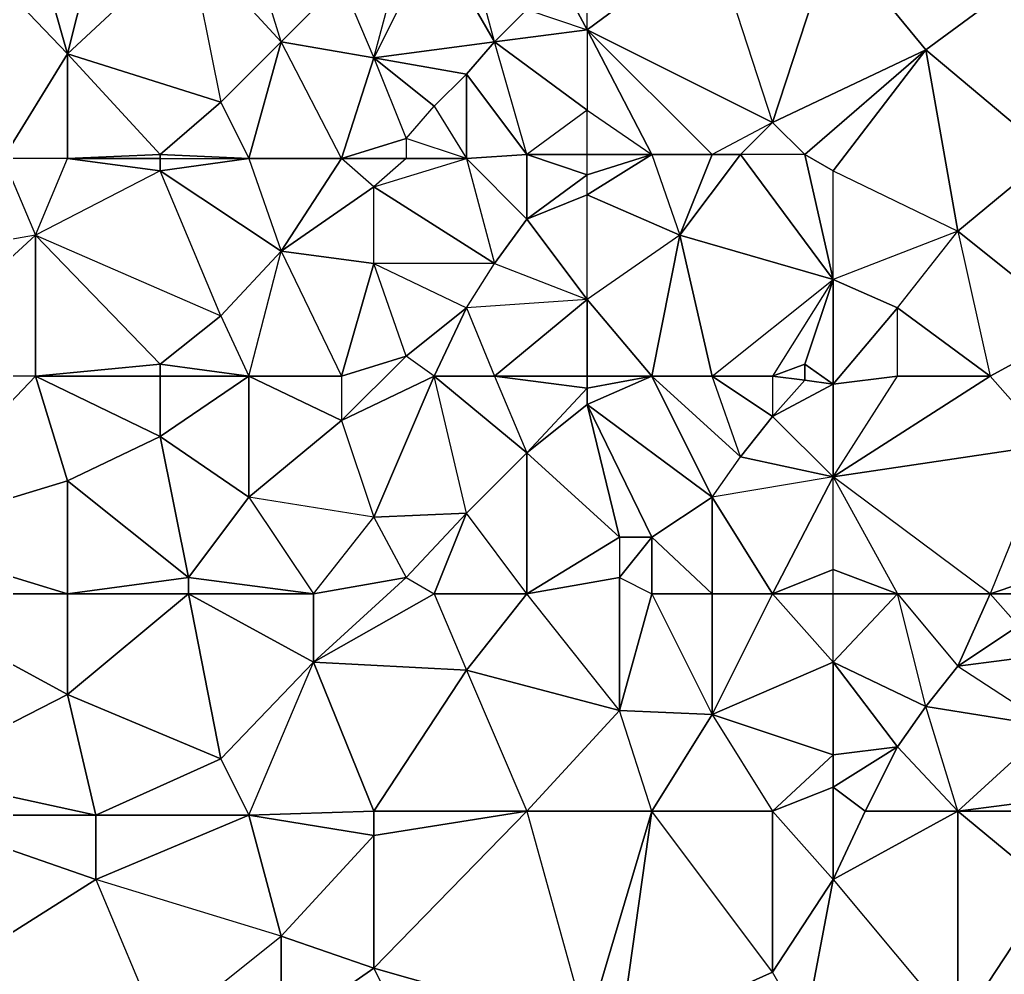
# Model space of a CAD drawing. Header units: metres. Extents: x 121.06818 to 121.07159, y 3.17836 to 3.18313.
# Drawn here: x 121.0698661 to 121.0701105, y 3.1794065 to 3.1796435 of the extents above; entities that cross this region are included whole.
import ezdxf

# ---------------------------------------------------------------- set-up
doc = ezdxf.new("R2010")
doc.units = ezdxf.units.M

msp = doc.modelspace()

# ---------------------------------------------------------------- linework, layer by layer
at = {"layer": 'DELAUNEY5040', "color": 252}
msp.add_3dface([(121.069962, 3.179392, 0.01025), (121.069931, 3.179392, 0.01024), (121.069954, 3.179408, 0.01025)], dxfattribs=at)
at = {"layer": 'DELAUNEY5086', "color": 252}
msp.add_3dface([(121.069931, 3.179392, 0.01024), (121.069901, 3.179392, 0.01023), (121.069931, 3.179416, 0.01024)], dxfattribs=at)
at = {"layer": 'DELAUNEY5097', "color": 252}
msp.add_3dface([(121.070015, 3.17939, 0.01026), (121.070061, 3.179393, 0.01027), (121.070053, 3.179407, 0.01027)], dxfattribs=at)
at = {"layer": 'DELAUNEY5111', "color": 252}
msp.add_3dface([(121.070007, 3.179393, 0.01026), (121.069962, 3.179392, 0.01025), (121.069954, 3.179408, 0.01025)], dxfattribs=at)
at = {"layer": 'DELAUNEY5112', "color": 252}
msp.add_3dface([(121.070015, 3.17939, 0.01026), (121.070053, 3.179407, 0.01027), (121.070023, 3.179447, 0.01027)], dxfattribs=at)
at = {"layer": 'DELAUNEY5113', "color": 252}
msp.add_3dface([(121.070061, 3.179393, 0.01027), (121.070053, 3.179407, 0.01027), (121.070068, 3.17943, 0.01028)], dxfattribs=at)
at = {"layer": 'DELAUNEY5114', "color": 252}
msp.add_3dface([(121.070099, 3.179393, 0.01028), (121.070061, 3.179393, 0.01027), (121.070068, 3.17943, 0.01028)], dxfattribs=at)
at = {"layer": 'DELAUNEY5135', "color": 252}
msp.add_3dface([(121.069954, 3.179408, 0.01025), (121.069931, 3.179392, 0.01024), (121.069931, 3.179416, 0.01024)], dxfattribs=at)
at = {"layer": 'DELAUNEY5136', "color": 252}
msp.add_3dface([(121.070007, 3.179393, 0.01026), (121.070015, 3.17939, 0.01026), (121.070023, 3.179447, 0.01027)], dxfattribs=at)
at = {"layer": 'DELAUNEY5137', "color": 252}
msp.add_3dface([(121.070099, 3.179393, 0.01028), (121.070122, 3.179405, 0.01029), (121.070122, 3.179428, 0.0103)], dxfattribs=at)
at = {"layer": 'DELAUNEY5178', "color": 252}
msp.add_3dface([(121.069901, 3.179392, 0.01023), (121.069847, 3.179406, 0.01022), (121.069885, 3.17943, 0.01023)], dxfattribs=at)
at = {"layer": 'DELAUNEY5190', "color": 252}
msp.add_3dface([(121.069885, 3.17943, 0.01023), (121.069847, 3.179406, 0.01022), (121.069839, 3.179446, 0.01022)], dxfattribs=at)
at = {"layer": 'DELAUNEY5191', "color": 252}
msp.add_3dface([(121.069885, 3.17943, 0.01023), (121.069901, 3.179392, 0.01023), (121.069931, 3.179416, 0.01024)], dxfattribs=at)
at = {"layer": 'DELAUNEY5206', "color": 252}
msp.add_3dface([(121.069954, 3.179408, 0.01025), (121.069931, 3.179416, 0.01024), (121.069954, 3.179441, 0.01025)], dxfattribs=at)
at = {"layer": 'DELAUNEY5235', "color": 252}
msp.add_3dface([(121.070068, 3.17943, 0.01028), (121.070053, 3.179407, 0.01027), (121.070053, 3.179447, 0.01028)], dxfattribs=at)
at = {"layer": 'DELAUNEY5236', "color": 252}
msp.add_3dface([(121.070068, 3.17943, 0.01028), (121.070099, 3.179393, 0.01028), (121.070099, 3.179447, 0.0103)], dxfattribs=at)
at = {"layer": 'DELAUNEY5258', "color": 252}
msp.add_3dface([(121.070007, 3.179393, 0.01026), (121.069954, 3.179408, 0.01025), (121.069992, 3.179447, 0.01026)], dxfattribs=at)
at = {"layer": 'DELAUNEY5259', "color": 252}
msp.add_3dface([(121.069992, 3.179447, 0.01026), (121.069954, 3.179408, 0.01025), (121.069954, 3.179441, 0.01025)], dxfattribs=at)
at = {"layer": 'DELAUNEY5260', "color": 252}
msp.add_3dface([(121.069992, 3.179447, 0.01026), (121.070007, 3.179393, 0.01026), (121.070023, 3.179447, 0.01027)], dxfattribs=at)
at = {"layer": 'DELAUNEY5273', "color": 252}
msp.add_3dface([(121.069931, 3.179416, 0.01024), (121.069885, 3.17943, 0.01023), (121.069923, 3.179446, 0.01024)], dxfattribs=at)
at = {"layer": 'DELAUNEY5274', "color": 252}
msp.add_3dface([(121.070099, 3.179393, 0.01028), (121.070122, 3.179428, 0.0103), (121.070099, 3.179447, 0.0103)], dxfattribs=at)
at = {"layer": 'DELAUNEY5288', "color": 252}
msp.add_3dface([(121.070053, 3.179407, 0.01027), (121.070023, 3.179447, 0.01027), (121.070053, 3.179447, 0.01028)], dxfattribs=at)
at = {"layer": 'DELAUNEY5289', "color": 252}
msp.add_3dface([(121.070068, 3.17943, 0.01028), (121.070099, 3.179447, 0.0103), (121.070076, 3.179447, 0.01029)], dxfattribs=at)
at = {"layer": 'DELAUNEY5308', "color": 252}
msp.add_3dface([(121.070099, 3.179447, 0.0103), (121.070122, 3.179428, 0.0103), (121.070122, 3.179447, 0.01031)], dxfattribs=at)
at = {"layer": 'DELAUNEY5331', "color": 252}
msp.add_3dface([(121.069954, 3.179441, 0.01025), (121.069931, 3.179416, 0.01024), (121.069923, 3.179446, 0.01024)], dxfattribs=at)
at = {"layer": 'DELAUNEY5332', "color": 252}
msp.add_3dface([(121.069992, 3.179447, 0.01026), (121.070023, 3.179447, 0.01027), (121.070015, 3.179472, 0.01027)], dxfattribs=at)
at = {"layer": 'DELAUNEY5350', "color": 252}
msp.add_3dface([(121.069923, 3.179446, 0.01024), (121.069885, 3.17943, 0.01023), (121.069885, 3.179446, 0.01023)], dxfattribs=at)
at = {"layer": 'DELAUNEY5351', "color": 252}
msp.add_3dface([(121.069992, 3.179447, 0.01026), (121.069954, 3.179441, 0.01025), (121.069954, 3.179447, 0.01025)], dxfattribs=at)
at = {"layer": 'DELAUNEY5352', "color": 252}
msp.add_3dface([(121.070053, 3.179447, 0.01028), (121.070068, 3.17943, 0.01028), (121.070068, 3.179453, 0.01029)], dxfattribs=at)
at = {"layer": 'DELAUNEY5365', "color": 252}
msp.add_3dface([(121.070053, 3.179447, 0.01028), (121.070023, 3.179447, 0.01027), (121.070038, 3.179471, 0.01028)], dxfattribs=at)
at = {"layer": 'DELAUNEY5390', "color": 252}
msp.add_3dface([(121.069885, 3.17943, 0.01023), (121.069839, 3.179446, 0.01022), (121.069885, 3.179446, 0.01023)], dxfattribs=at)
at = {"layer": 'DELAUNEY5391', "color": 252}
msp.add_3dface([(121.070068, 3.17943, 0.01028), (121.070076, 3.179447, 0.01029), (121.070068, 3.179453, 0.01029)], dxfattribs=at)
at = {"layer": 'DELAUNEY5406', "color": 252}
msp.add_3dface([(121.070076, 3.179447, 0.01029), (121.070099, 3.179447, 0.0103), (121.070084, 3.179463, 0.0103)], dxfattribs=at)
at = {"layer": 'DELAUNEY5416', "color": 252}
msp.add_3dface([(121.069954, 3.179441, 0.01025), (121.069923, 3.179446, 0.01024), (121.069954, 3.179447, 0.01025)], dxfattribs=at)
at = {"layer": 'DELAUNEY5417', "color": 252}
msp.add_3dface([(121.070099, 3.179447, 0.0103), (121.070122, 3.179447, 0.01031), (121.070122, 3.17945, 0.01031)], dxfattribs=at)
at = {"layer": 'DELAUNEY5435', "color": 252}
msp.add_3dface([(121.069885, 3.179446, 0.01023), (121.069839, 3.179446, 0.01022), (121.069839, 3.179456, 0.01022)], dxfattribs=at)
at = {"layer": 'DELAUNEY5445', "color": 252}
msp.add_3dface([(121.069923, 3.179446, 0.01024), (121.069885, 3.179446, 0.01023), (121.069916, 3.17946, 0.01024)], dxfattribs=at)
at = {"layer": 'DELAUNEY5446', "color": 252}
msp.add_3dface([(121.070053, 3.179447, 0.01028), (121.070068, 3.179453, 0.01029), (121.070068, 3.179461, 0.01029)], dxfattribs=at)
at = {"layer": 'DELAUNEY5461', "color": 252}
msp.add_3dface([(121.069916, 3.17946, 0.01024), (121.069885, 3.179446, 0.01023), (121.069878, 3.179476, 0.01023)], dxfattribs=at)
at = {"layer": 'DELAUNEY5462', "color": 252}
msp.add_3dface([(121.069916, 3.17946, 0.01024), (121.069923, 3.179446, 0.01024), (121.069939, 3.179484, 0.01025)], dxfattribs=at)
at = {"layer": 'DELAUNEY5463', "color": 252}
msp.add_3dface([(121.069954, 3.179447, 0.01025), (121.069923, 3.179446, 0.01024), (121.069939, 3.179484, 0.01025)], dxfattribs=at)
at = {"layer": 'DELAUNEY5464', "color": 252}
msp.add_3dface([(121.070068, 3.179453, 0.01029), (121.070076, 3.179447, 0.01029), (121.070084, 3.179463, 0.0103)], dxfattribs=at)
at = {"layer": 'DELAUNEY5481', "color": 252}
msp.add_3dface([(121.069992, 3.179447, 0.01026), (121.069954, 3.179447, 0.01025), (121.069977, 3.179482, 0.01026)], dxfattribs=at)
at = {"layer": 'DELAUNEY5495', "color": 252}
msp.add_3dface([(121.070099, 3.179447, 0.0103), (121.070122, 3.17945, 0.01031), (121.070122, 3.179468, 0.01032)], dxfattribs=at)
at = {"layer": 'DELAUNEY5522', "color": 252}
msp.add_3dface([(121.069885, 3.179446, 0.01023), (121.069839, 3.179456, 0.01022), (121.069878, 3.179476, 0.01023)], dxfattribs=at)
at = {"layer": 'DELAUNEY5523', "color": 252}
msp.add_3dface([(121.070038, 3.179471, 0.01028), (121.070023, 3.179447, 0.01027), (121.070015, 3.179472, 0.01027)], dxfattribs=at)
at = {"layer": 'DELAUNEY5524', "color": 252}
msp.add_3dface([(121.070084, 3.179463, 0.0103), (121.070099, 3.179447, 0.0103), (121.070091, 3.179473, 0.01031)], dxfattribs=at)
at = {"layer": 'DELAUNEY5540', "color": 252}
msp.add_3dface([(121.069878, 3.179476, 0.01023), (121.069839, 3.179456, 0.01022), (121.069832, 3.179501, 0.01022)], dxfattribs=at)
at = {"layer": 'DELAUNEY5541', "color": 252}
msp.add_3dface([(121.069992, 3.179447, 0.01026), (121.070015, 3.179472, 0.01027), (121.069977, 3.179482, 0.01026)], dxfattribs=at)
at = {"layer": 'DELAUNEY5542', "color": 252}
msp.add_3dface([(121.070038, 3.179471, 0.01028), (121.070053, 3.179447, 0.01028), (121.070068, 3.179461, 0.01029)], dxfattribs=at)
at = {"layer": 'DELAUNEY5543', "color": 252}
msp.add_3dface([(121.070068, 3.179453, 0.01029), (121.070084, 3.179463, 0.0103), (121.070068, 3.179461, 0.01029)], dxfattribs=at)
at = {"layer": 'DELAUNEY5555', "color": 252}
msp.add_3dface([(121.069977, 3.179482, 0.01026), (121.069954, 3.179447, 0.01025), (121.069939, 3.179484, 0.01025)], dxfattribs=at)
at = {"layer": 'DELAUNEY5556', "color": 252}
msp.add_3dface([(121.070122, 3.179468, 0.01032), (121.070099, 3.179447, 0.0103), (121.070091, 3.179473, 0.01031)], dxfattribs=at)
at = {"layer": 'DELAUNEY5565', "color": 252}
msp.add_3dface([(121.070068, 3.179461, 0.01029), (121.070084, 3.179463, 0.0103), (121.070068, 3.179484, 0.0103)], dxfattribs=at)
at = {"layer": 'DELAUNEY5566', "color": 252}
msp.add_3dface([(121.070084, 3.179463, 0.0103), (121.070091, 3.179473, 0.01031), (121.070068, 3.179484, 0.0103)], dxfattribs=at)
at = {"layer": 'DELAUNEY5577', "color": 252}
msp.add_3dface([(121.069939, 3.179484, 0.01025), (121.069916, 3.17946, 0.01024), (121.069908, 3.179501, 0.01024)], dxfattribs=at)
at = {"layer": 'DELAUNEY5578', "color": 252}
msp.add_3dface([(121.070038, 3.179471, 0.01028), (121.070015, 3.179472, 0.01027), (121.070023, 3.179501, 0.01028)], dxfattribs=at)
at = {"layer": 'DELAUNEY5597', "color": 252}
msp.add_3dface([(121.070038, 3.179471, 0.01028), (121.070068, 3.179461, 0.01029), (121.070068, 3.179484, 0.0103)], dxfattribs=at)
at = {"layer": 'DELAUNEY5598', "color": 252}
msp.add_3dface([(121.070122, 3.179468, 0.01032), (121.070091, 3.179473, 0.01031), (121.070099, 3.179483, 0.01032)], dxfattribs=at)
at = {"layer": 'DELAUNEY5614', "color": 252}
msp.add_3dface([(121.069916, 3.17946, 0.01024), (121.069878, 3.179476, 0.01023), (121.069908, 3.179501, 0.01024)], dxfattribs=at)
at = {"layer": 'DELAUNEY5629', "color": 252}
msp.add_3dface([(121.069977, 3.179482, 0.01026), (121.070015, 3.179472, 0.01027), (121.069992, 3.179501, 0.01027)], dxfattribs=at)
at = {"layer": 'DELAUNEY5630', "color": 252}
msp.add_3dface([(121.070099, 3.179483, 0.01032), (121.070091, 3.179473, 0.01031), (121.070084, 3.179501, 0.01032)], dxfattribs=at)
at = {"layer": 'DELAUNEY5648', "color": 252}
msp.add_3dface([(121.069977, 3.179482, 0.01026), (121.069939, 3.179484, 0.01025), (121.069969, 3.179501, 0.01026)], dxfattribs=at)
at = {"layer": 'DELAUNEY5649', "color": 252}
msp.add_3dface([(121.070038, 3.179471, 0.01028), (121.070068, 3.179484, 0.0103), (121.070053, 3.179501, 0.0103)], dxfattribs=at)
at = {"layer": 'DELAUNEY5650', "color": 252}
msp.add_3dface([(121.070099, 3.179483, 0.01032), (121.070122, 3.179468, 0.01032), (121.070122, 3.179486, 0.01033)], dxfattribs=at)
at = {"layer": 'DELAUNEY5676', "color": 252}
msp.add_3dface([(121.070068, 3.179484, 0.0103), (121.070091, 3.179473, 0.01031), (121.070084, 3.179501, 0.01032)], dxfattribs=at)
at = {"layer": 'DELAUNEY5677', "color": 252}
msp.add_3dface([(121.070099, 3.179483, 0.01032), (121.070122, 3.179486, 0.01033), (121.070114, 3.179493, 0.01033)], dxfattribs=at)
at = {"layer": 'DELAUNEY5687', "color": 252}
msp.add_3dface([(121.069908, 3.179501, 0.01024), (121.069878, 3.179476, 0.01023), (121.069878, 3.179501, 0.01023)], dxfattribs=at)
at = {"layer": 'DELAUNEY5712', "color": 252}
msp.add_3dface([(121.069878, 3.179476, 0.01023), (121.069832, 3.179501, 0.01022), (121.069878, 3.179501, 0.01023)], dxfattribs=at)
at = {"layer": 'DELAUNEY5713', "color": 252}
msp.add_3dface([(121.069977, 3.179482, 0.01026), (121.069992, 3.179501, 0.01027), (121.069969, 3.179501, 0.01026)], dxfattribs=at)
at = {"layer": 'DELAUNEY5714', "color": 252}
msp.add_3dface([(121.070015, 3.179472, 0.01027), (121.069992, 3.179501, 0.01027), (121.070015, 3.179505, 0.01028)], dxfattribs=at)
at = {"layer": 'DELAUNEY5715', "color": 252}
msp.add_3dface([(121.070099, 3.179483, 0.01032), (121.070114, 3.179493, 0.01033), (121.070107, 3.179501, 0.01033)], dxfattribs=at)
at = {"layer": 'DELAUNEY5730', "color": 252}
msp.add_3dface([(121.069939, 3.179484, 0.01025), (121.069908, 3.179501, 0.01024), (121.069939, 3.179501, 0.01025)], dxfattribs=at)
at = {"layer": 'DELAUNEY5731', "color": 252}
msp.add_3dface([(121.069969, 3.179501, 0.01026), (121.069939, 3.179484, 0.01025), (121.069962, 3.179505, 0.01026)], dxfattribs=at)
at = {"layer": 'DELAUNEY5732', "color": 252}
msp.add_3dface([(121.070023, 3.179501, 0.01028), (121.070015, 3.179472, 0.01027), (121.070015, 3.179505, 0.01028)], dxfattribs=at)
at = {"layer": 'DELAUNEY5733', "color": 252}
msp.add_3dface([(121.070023, 3.179501, 0.01028), (121.070038, 3.179471, 0.01028), (121.070038, 3.179501, 0.01029)], dxfattribs=at)
at = {"layer": 'DELAUNEY5734', "color": 252}
msp.add_3dface([(121.070038, 3.179471, 0.01028), (121.070053, 3.179501, 0.0103), (121.070038, 3.179501, 0.01029)], dxfattribs=at)
at = {"layer": 'DELAUNEY5735', "color": 252}
msp.add_3dface([(121.070053, 3.179501, 0.0103), (121.070068, 3.179484, 0.0103), (121.070068, 3.179501, 0.01031)], dxfattribs=at)
at = {"layer": 'DELAUNEY5756', "color": 252}
msp.add_3dface([(121.070084, 3.179501, 0.01032), (121.070068, 3.179484, 0.0103), (121.070068, 3.179501, 0.01031)], dxfattribs=at)
at = {"layer": 'DELAUNEY5757', "color": 252}
msp.add_3dface([(121.070084, 3.179501, 0.01032), (121.070099, 3.179483, 0.01032), (121.070107, 3.179501, 0.01033)], dxfattribs=at)
at = {"layer": 'DELAUNEY5770', "color": 252}
msp.add_3dface([(121.069878, 3.179501, 0.01023), (121.069832, 3.179501, 0.01022), (121.069832, 3.179515, 0.01022)], dxfattribs=at)
at = {"layer": 'DELAUNEY5771', "color": 252}
msp.add_3dface([(121.069962, 3.179505, 0.01026), (121.069939, 3.179484, 0.01025), (121.069939, 3.179501, 0.01025)], dxfattribs=at)
at = {"layer": 'DELAUNEY5772', "color": 252}
msp.add_3dface([(121.069962, 3.179505, 0.01026), (121.069969, 3.179501, 0.01026), (121.069977, 3.179521, 0.01027)], dxfattribs=at)
at = {"layer": 'DELAUNEY5773', "color": 252}
msp.add_3dface([(121.070015, 3.179505, 0.01028), (121.069992, 3.179501, 0.01027), (121.070015, 3.179515, 0.01028)], dxfattribs=at)
at = {"layer": 'DELAUNEY5774', "color": 252}
msp.add_3dface([(121.070023, 3.179501, 0.01028), (121.070038, 3.179501, 0.01029), (121.070023, 3.179515, 0.01029)], dxfattribs=at)
at = {"layer": 'DELAUNEY5775', "color": 252}
msp.add_3dface([(121.070038, 3.179501, 0.01029), (121.070053, 3.179501, 0.0103), (121.070038, 3.179525, 0.0103)], dxfattribs=at)
at = {"layer": 'DELAUNEY5784', "color": 252}
msp.add_3dface([(121.069908, 3.179501, 0.01024), (121.069878, 3.179501, 0.01023), (121.069908, 3.179505, 0.01024)], dxfattribs=at)
at = {"layer": 'DELAUNEY5785', "color": 252}
msp.add_3dface([(121.069939, 3.179501, 0.01025), (121.069908, 3.179501, 0.01024), (121.069908, 3.179505, 0.01024)], dxfattribs=at)
at = {"layer": 'DELAUNEY5786', "color": 252}
msp.add_3dface([(121.070015, 3.179505, 0.01028), (121.070023, 3.179501, 0.01028), (121.070023, 3.179515, 0.01029)], dxfattribs=at)
at = {"layer": 'DELAUNEY5805', "color": 252}
msp.add_3dface([(121.069962, 3.179505, 0.01026), (121.069939, 3.179501, 0.01025), (121.069954, 3.17952, 0.01026)], dxfattribs=at)
at = {"layer": 'DELAUNEY5806', "color": 252}
msp.add_3dface([(121.070053, 3.179501, 0.0103), (121.070068, 3.179501, 0.01031), (121.070068, 3.179507, 0.01031)], dxfattribs=at)
at = {"layer": 'DELAUNEY5807', "color": 252}
msp.add_3dface([(121.070084, 3.179501, 0.01032), (121.070068, 3.179501, 0.01031), (121.070068, 3.179507, 0.01031)], dxfattribs=at)
at = {"layer": 'DELAUNEY5808', "color": 252}
msp.add_3dface([(121.070107, 3.179501, 0.01033), (121.070114, 3.179493, 0.01033), (121.070122, 3.179501, 0.01034)], dxfattribs=at)
at = {"layer": 'DELAUNEY5823', "color": 252}
msp.add_3dface([(121.069969, 3.179501, 0.01026), (121.069992, 3.179501, 0.01027), (121.069977, 3.179521, 0.01027)], dxfattribs=at)
at = {"layer": 'DELAUNEY5824', "color": 252}
msp.add_3dface([(121.070084, 3.179501, 0.01032), (121.070107, 3.179501, 0.01033), (121.070068, 3.17953, 0.01032)], dxfattribs=at)
at = {"layer": 'DELAUNEY5855', "color": 252}
msp.add_3dface([(121.070107, 3.179501, 0.01033), (121.070122, 3.179501, 0.01034), (121.070122, 3.179506, 0.01034)], dxfattribs=at)
at = {"layer": 'DELAUNEY5874', "color": 252}
msp.add_3dface([(121.069908, 3.179505, 0.01024), (121.069878, 3.179501, 0.01023), (121.069878, 3.179529, 0.01023)], dxfattribs=at)
at = {"layer": 'DELAUNEY5875', "color": 252}
msp.add_3dface([(121.070053, 3.179501, 0.0103), (121.070068, 3.179507, 0.01031), (121.070068, 3.17953, 0.01032)], dxfattribs=at)
at = {"layer": 'DELAUNEY5876', "color": 252}
msp.add_3dface([(121.070107, 3.179501, 0.01033), (121.070122, 3.179506, 0.01034), (121.070122, 3.179538, 0.01035)], dxfattribs=at)
at = {"layer": 'DELAUNEY5890', "color": 252}
msp.add_3dface([(121.069939, 3.179501, 0.01025), (121.069908, 3.179505, 0.01024), (121.069923, 3.179525, 0.01025)], dxfattribs=at)
at = {"layer": 'DELAUNEY5891', "color": 252}
msp.add_3dface([(121.070084, 3.179501, 0.01032), (121.070068, 3.179507, 0.01031), (121.070068, 3.17953, 0.01032)], dxfattribs=at)
at = {"layer": 'DELAUNEY5905', "color": 252}
msp.add_3dface([(121.069923, 3.179525, 0.01025), (121.069908, 3.179505, 0.01024), (121.069901, 3.17954, 0.01024)], dxfattribs=at)
at = {"layer": 'DELAUNEY5906', "color": 252}
msp.add_3dface([(121.069923, 3.179525, 0.01025), (121.069939, 3.179501, 0.01025), (121.069954, 3.17952, 0.01026)], dxfattribs=at)
at = {"layer": 'DELAUNEY5907', "color": 252}
msp.add_3dface([(121.069954, 3.17952, 0.01026), (121.069962, 3.179505, 0.01026), (121.069977, 3.179521, 0.01027)], dxfattribs=at)
at = {"layer": 'DELAUNEY5908', "color": 252}
msp.add_3dface([(121.069992, 3.179501, 0.01027), (121.069977, 3.179521, 0.01027), (121.069992, 3.179536, 0.01028)], dxfattribs=at)
at = {"layer": 'DELAUNEY5909', "color": 252}
msp.add_3dface([(121.070015, 3.179505, 0.01028), (121.070023, 3.179515, 0.01029), (121.070015, 3.179515, 0.01028)], dxfattribs=at)
at = {"layer": 'DELAUNEY5910', "color": 252}
msp.add_3dface([(121.070023, 3.179515, 0.01029), (121.070038, 3.179501, 0.01029), (121.070038, 3.179525, 0.0103)], dxfattribs=at)
at = {"layer": 'DELAUNEY5923', "color": 252}
msp.add_3dface([(121.069878, 3.179501, 0.01023), (121.069832, 3.179515, 0.01022), (121.069878, 3.179529, 0.01023)], dxfattribs=at)
at = {"layer": 'DELAUNEY5924', "color": 252}
msp.add_3dface([(121.070015, 3.179515, 0.01028), (121.069992, 3.179501, 0.01027), (121.069992, 3.179536, 0.01028)], dxfattribs=at)
at = {"layer": 'DELAUNEY5942', "color": 252}
msp.add_3dface([(121.070015, 3.179515, 0.01028), (121.070023, 3.179515, 0.01029), (121.070007, 3.179548, 0.01029)], dxfattribs=at)
at = {"layer": 'DELAUNEY5943', "color": 252}
msp.add_3dface([(121.070023, 3.179515, 0.01029), (121.070038, 3.179525, 0.0103), (121.070007, 3.179548, 0.01029)], dxfattribs=at)
at = {"layer": 'DELAUNEY5944', "color": 252}
msp.add_3dface([(121.070038, 3.179525, 0.0103), (121.070053, 3.179501, 0.0103), (121.070068, 3.17953, 0.01032)], dxfattribs=at)
at = {"layer": 'DELAUNEY5958', "color": 252}
msp.add_3dface([(121.069878, 3.179529, 0.01023), (121.069832, 3.179515, 0.01022), (121.06987, 3.179555, 0.01023)], dxfattribs=at)
at = {"layer": 'DELAUNEY5971', "color": 252}
msp.add_3dface([(121.069908, 3.179505, 0.01024), (121.069878, 3.179529, 0.01023), (121.069901, 3.17954, 0.01024)], dxfattribs=at)
at = {"layer": 'DELAUNEY5972', "color": 252}
msp.add_3dface([(121.069954, 3.17952, 0.01026), (121.069923, 3.179525, 0.01025), (121.069946, 3.179544, 0.01026)], dxfattribs=at)
at = {"layer": 'DELAUNEY5973', "color": 252}
msp.add_3dface([(121.069954, 3.17952, 0.01026), (121.069977, 3.179521, 0.01027), (121.069969, 3.179555, 0.01027)], dxfattribs=at)
at = {"layer": 'DELAUNEY5985', "color": 252}
msp.add_3dface([(121.069901, 3.17954, 0.01024), (121.069878, 3.179529, 0.01023), (121.06987, 3.179555, 0.01023)], dxfattribs=at)
at = {"layer": 'DELAUNEY5986', "color": 252}
msp.add_3dface([(121.069992, 3.179536, 0.01028), (121.069977, 3.179521, 0.01027), (121.069969, 3.179555, 0.01027)], dxfattribs=at)
at = {"layer": 'DELAUNEY5987', "color": 252}
msp.add_3dface([(121.069992, 3.179536, 0.01028), (121.070015, 3.179515, 0.01028), (121.070007, 3.179548, 0.01029)], dxfattribs=at)
at = {"layer": 'DELAUNEY5988', "color": 252}
msp.add_3dface([(121.070038, 3.179525, 0.0103), (121.070045, 3.179535, 0.01031), (121.070068, 3.17953, 0.01032)], dxfattribs=at)
at = {"layer": 'DELAUNEY5989', "color": 252}
msp.add_3dface([(121.070038, 3.179525, 0.0103), (121.070045, 3.179535, 0.01031), (121.070023, 3.179555, 0.0103)], dxfattribs=at)
at = {"layer": 'DELAUNEY5990', "color": 252}
msp.add_3dface([(121.070068, 3.17953, 0.01032), (121.070045, 3.179535, 0.01031), (121.070053, 3.179545, 0.01032)], dxfattribs=at)
at = {"layer": 'DELAUNEY6007', "color": 252}
msp.add_3dface([(121.070122, 3.179538, 0.01035), (121.070107, 3.179501, 0.01033), (121.070068, 3.17953, 0.01032)], dxfattribs=at)
at = {"layer": 'DELAUNEY6026', "color": 252}
msp.add_3dface([(121.069923, 3.179525, 0.01025), (121.069901, 3.17954, 0.01024), (121.069923, 3.179555, 0.01025)], dxfattribs=at)
at = {"layer": 'DELAUNEY6037', "color": 252}
msp.add_3dface([(121.070122, 3.179538, 0.01035), (121.070068, 3.17953, 0.01032), (121.070107, 3.179555, 0.01035)], dxfattribs=at)
at = {"layer": 'DELAUNEY6053', "color": 252}
msp.add_3dface([(121.069946, 3.179544, 0.01026), (121.069923, 3.179525, 0.01025), (121.069923, 3.179555, 0.01025)], dxfattribs=at)
at = {"layer": 'DELAUNEY6054', "color": 252}
msp.add_3dface([(121.069946, 3.179544, 0.01026), (121.069954, 3.17952, 0.01026), (121.069969, 3.179555, 0.01027)], dxfattribs=at)
at = {"layer": 'DELAUNEY6055', "color": 252}
msp.add_3dface([(121.069992, 3.179536, 0.01028), (121.070007, 3.179548, 0.01029), (121.070007, 3.179552, 0.01029)], dxfattribs=at)
at = {"layer": 'DELAUNEY6074', "color": 252}
msp.add_3dface([(121.070068, 3.17953, 0.01032), (121.070084, 3.179555, 0.01034), (121.070107, 3.179555, 0.01035)], dxfattribs=at)
at = {"layer": 'DELAUNEY6075', "color": 252}
msp.add_3dface([(121.070068, 3.17953, 0.01032), (121.070084, 3.179555, 0.01034), (121.070068, 3.179553, 0.01033)], dxfattribs=at)
at = {"layer": 'DELAUNEY6076', "color": 252}
msp.add_3dface([(121.070107, 3.179555, 0.01035), (121.070122, 3.179538, 0.01035), (121.070129, 3.179567, 0.01036)], dxfattribs=at)
at = {"layer": 'DELAUNEY6089', "color": 252}
msp.add_3dface([(121.069832, 3.179555, 0.01022), (121.069832, 3.179515, 0.01022), (121.06987, 3.179555, 0.01023)], dxfattribs=at)
at = {"layer": 'DELAUNEY6090', "color": 252}
msp.add_3dface([(121.070053, 3.179545, 0.01032), (121.070045, 3.179535, 0.01031), (121.070038, 3.179555, 0.01031)], dxfattribs=at)
at = {"layer": 'DELAUNEY6091', "color": 252}
msp.add_3dface([(121.070053, 3.179545, 0.01032), (121.070068, 3.17953, 0.01032), (121.070068, 3.179553, 0.01033)], dxfattribs=at)
at = {"layer": 'DELAUNEY6092', "color": 252}
msp.add_3dface([(121.070107, 3.179555, 0.01035), (121.070084, 3.179555, 0.01034), (121.070084, 3.179572, 0.01034)], dxfattribs=at)
at = {"layer": 'DELAUNEY6105', "color": 252}
msp.add_3dface([(121.06987, 3.179555, 0.01023), (121.069832, 3.179555, 0.01022), (121.06987, 3.17959, 0.01023)], dxfattribs=at)
at = {"layer": 'DELAUNEY6106', "color": 252}
msp.add_3dface([(121.069946, 3.179544, 0.01026), (121.069969, 3.179555, 0.01027), (121.069962, 3.17956, 0.01027)], dxfattribs=at)
at = {"layer": 'DELAUNEY6107', "color": 252}
msp.add_3dface([(121.070007, 3.179548, 0.01029), (121.070038, 3.179525, 0.0103), (121.070023, 3.179555, 0.0103)], dxfattribs=at)
at = {"layer": 'DELAUNEY6108', "color": 252}
msp.add_3dface([(121.070007, 3.179548, 0.01029), (121.070023, 3.179555, 0.0103), (121.070007, 3.179552, 0.01029)], dxfattribs=at)
at = {"layer": 'DELAUNEY6131', "color": 252}
msp.add_3dface([(121.069923, 3.179555, 0.01025), (121.069901, 3.17954, 0.01024), (121.069901, 3.179555, 0.01024)], dxfattribs=at)
at = {"layer": 'DELAUNEY6132', "color": 252}
msp.add_3dface([(121.069992, 3.179536, 0.01028), (121.069969, 3.179555, 0.01027), (121.069984, 3.179555, 0.01028)], dxfattribs=at)
at = {"layer": 'DELAUNEY6145', "color": 252}
msp.add_3dface([(121.069946, 3.179544, 0.01026), (121.069923, 3.179555, 0.01025), (121.069946, 3.179555, 0.01026)], dxfattribs=at)
at = {"layer": 'DELAUNEY6146', "color": 252}
msp.add_3dface([(121.069984, 3.179555, 0.01028), (121.069969, 3.179555, 0.01027), (121.069977, 3.179572, 0.01028)], dxfattribs=at)
at = {"layer": 'DELAUNEY6147', "color": 252}
msp.add_3dface([(121.069984, 3.179555, 0.01028), (121.069992, 3.179536, 0.01028), (121.070007, 3.179552, 0.01029)], dxfattribs=at)
at = {"layer": 'DELAUNEY6148', "color": 252}
msp.add_3dface([(121.070023, 3.179555, 0.0103), (121.070045, 3.179535, 0.01031), (121.070038, 3.179555, 0.01031)], dxfattribs=at)
at = {"layer": 'DELAUNEY6149', "color": 252}
msp.add_3dface([(121.070053, 3.179545, 0.01032), (121.070068, 3.179553, 0.01033), (121.070061, 3.179554, 0.01033)], dxfattribs=at)
at = {"layer": 'DELAUNEY6161', "color": 252}
msp.add_3dface([(121.070023, 3.179555, 0.0103), (121.070038, 3.179555, 0.01031), (121.07003, 3.17959, 0.01032)], dxfattribs=at)
at = {"layer": 'DELAUNEY6162', "color": 252}
msp.add_3dface([(121.070068, 3.179553, 0.01033), (121.070084, 3.179555, 0.01034), (121.070084, 3.179572, 0.01034)], dxfattribs=at)
at = {"layer": 'DELAUNEY6179', "color": 252}
msp.add_3dface([(121.069901, 3.17954, 0.01024), (121.06987, 3.179555, 0.01023), (121.069901, 3.179555, 0.01024)], dxfattribs=at)
at = {"layer": 'DELAUNEY6180', "color": 252}
msp.add_3dface([(121.069901, 3.179555, 0.01024), (121.06987, 3.179555, 0.01023), (121.069901, 3.179558, 0.01024)], dxfattribs=at)
at = {"layer": 'DELAUNEY6181', "color": 252}
msp.add_3dface([(121.070053, 3.179545, 0.01032), (121.070038, 3.179555, 0.01031), (121.070053, 3.179555, 0.01032)], dxfattribs=at)
at = {"layer": 'DELAUNEY6182', "color": 252}
msp.add_3dface([(121.070053, 3.179545, 0.01032), (121.070061, 3.179554, 0.01033), (121.070053, 3.179555, 0.01032)], dxfattribs=at)
at = {"layer": 'DELAUNEY6196', "color": 252}
msp.add_3dface([(121.069923, 3.179555, 0.01025), (121.069901, 3.179555, 0.01024), (121.069901, 3.179558, 0.01024)], dxfattribs=at)
at = {"layer": 'DELAUNEY6197', "color": 252}
msp.add_3dface([(121.069946, 3.179555, 0.01026), (121.069946, 3.179544, 0.01026), (121.069962, 3.17956, 0.01027)], dxfattribs=at)
at = {"layer": 'DELAUNEY6198', "color": 252}
msp.add_3dface([(121.069969, 3.179555, 0.01027), (121.069962, 3.17956, 0.01027), (121.069977, 3.179572, 0.01028)], dxfattribs=at)
at = {"layer": 'DELAUNEY6199', "color": 252}
msp.add_3dface([(121.070061, 3.179554, 0.01033), (121.070068, 3.179553, 0.01033), (121.070061, 3.179558, 0.01033)], dxfattribs=at)
at = {"layer": 'DELAUNEY6209', "color": 252}
msp.add_3dface([(121.069946, 3.179555, 0.01026), (121.069923, 3.179555, 0.01025), (121.069931, 3.179586, 0.01026)], dxfattribs=at)
at = {"layer": 'DELAUNEY6210', "color": 252}
msp.add_3dface([(121.069946, 3.179555, 0.01026), (121.069962, 3.17956, 0.01027), (121.069954, 3.179583, 0.01027)], dxfattribs=at)
at = {"layer": 'DELAUNEY6211', "color": 252}
msp.add_3dface([(121.069984, 3.179555, 0.01028), (121.070007, 3.179552, 0.01029), (121.070007, 3.179555, 0.01029)], dxfattribs=at)
at = {"layer": 'DELAUNEY6212', "color": 252}
msp.add_3dface([(121.070007, 3.179552, 0.01029), (121.070023, 3.179555, 0.0103), (121.070007, 3.179555, 0.01029)], dxfattribs=at)
at = {"layer": 'DELAUNEY6213', "color": 252}
msp.add_3dface([(121.070053, 3.179555, 0.01032), (121.070038, 3.179555, 0.01031), (121.070068, 3.179579, 0.01034)], dxfattribs=at)
at = {"layer": 'DELAUNEY6214', "color": 252}
msp.add_3dface([(121.070053, 3.179555, 0.01032), (121.070061, 3.179554, 0.01033), (121.070061, 3.179558, 0.01033)], dxfattribs=at)
at = {"layer": 'DELAUNEY6224', "color": 252}
msp.add_3dface([(121.070107, 3.179555, 0.01035), (121.070129, 3.179567, 0.01036), (121.070099, 3.179591, 0.01035)], dxfattribs=at)
at = {"layer": 'DELAUNEY6234', "color": 252}
msp.add_3dface([(121.069901, 3.179558, 0.01024), (121.06987, 3.179555, 0.01023), (121.06987, 3.17959, 0.01023)], dxfattribs=at)
at = {"layer": 'DELAUNEY6235', "color": 252}
msp.add_3dface([(121.069984, 3.179555, 0.01028), (121.070007, 3.179555, 0.01029), (121.070007, 3.179574, 0.0103)], dxfattribs=at)
at = {"layer": 'DELAUNEY6236', "color": 252}
msp.add_3dface([(121.070007, 3.179555, 0.01029), (121.070023, 3.179555, 0.0103), (121.070007, 3.179574, 0.0103)], dxfattribs=at)
at = {"layer": 'DELAUNEY6237', "color": 252}
msp.add_3dface([(121.070053, 3.179555, 0.01032), (121.070061, 3.179558, 0.01033), (121.070068, 3.179579, 0.01034)], dxfattribs=at)
at = {"layer": 'DELAUNEY6238', "color": 252}
msp.add_3dface([(121.070061, 3.179558, 0.01033), (121.070061, 3.179554, 0.01033), (121.070061, 3.179555, 0.01033)], dxfattribs=at)
at = {"layer": 'DELAUNEY6254', "color": 252}
msp.add_3dface([(121.069824, 3.179582, 0.01022), (121.069832, 3.179555, 0.01022), (121.06987, 3.17959, 0.01023)], dxfattribs=at)
at = {"layer": 'DELAUNEY6255', "color": 252}
msp.add_3dface([(121.069923, 3.179555, 0.01025), (121.069901, 3.179558, 0.01024), (121.069916, 3.17957, 0.01025)], dxfattribs=at)
at = {"layer": 'DELAUNEY6256', "color": 252}
msp.add_3dface([(121.069916, 3.17957, 0.01025), (121.069901, 3.179558, 0.01024), (121.06987, 3.17959, 0.01023)], dxfattribs=at)
at = {"layer": 'DELAUNEY6257', "color": 252}
msp.add_3dface([(121.069916, 3.17957, 0.01025), (121.069923, 3.179555, 0.01025), (121.069931, 3.179586, 0.01026)], dxfattribs=at)
at = {"layer": 'DELAUNEY6258', "color": 252}
msp.add_3dface([(121.070061, 3.179558, 0.01033), (121.070068, 3.179553, 0.01033), (121.070068, 3.179579, 0.01034)], dxfattribs=at)
at = {"layer": 'DELAUNEY6285', "color": 252}
msp.add_3dface([(121.069977, 3.179572, 0.01028), (121.069984, 3.179555, 0.01028), (121.070007, 3.179574, 0.0103)], dxfattribs=at)
at = {"layer": 'DELAUNEY6286', "color": 252}
msp.add_3dface([(121.070068, 3.179553, 0.01033), (121.070084, 3.179572, 0.01034), (121.070068, 3.179579, 0.01034)], dxfattribs=at)
at = {"layer": 'DELAUNEY6297', "color": 252}
msp.add_3dface([(121.069977, 3.179572, 0.01028), (121.069962, 3.17956, 0.01027), (121.069954, 3.179583, 0.01027)], dxfattribs=at)
at = {"layer": 'DELAUNEY6298', "color": 252}
msp.add_3dface([(121.070007, 3.179574, 0.0103), (121.070023, 3.179555, 0.0103), (121.07003, 3.17959, 0.01032)], dxfattribs=at)
at = {"layer": 'DELAUNEY6299', "color": 252}
msp.add_3dface([(121.070107, 3.179555, 0.01035), (121.070084, 3.179572, 0.01034), (121.070099, 3.179591, 0.01035)], dxfattribs=at)
at = {"layer": 'DELAUNEY6309', "color": 252}
msp.add_3dface([(121.070068, 3.179579, 0.01034), (121.070084, 3.179572, 0.01034), (121.070099, 3.179591, 0.01035)], dxfattribs=at)
at = {"layer": 'DELAUNEY6326', "color": 252}
msp.add_3dface([(121.069931, 3.179586, 0.01026), (121.069916, 3.17957, 0.01025), (121.069901, 3.179606, 0.01025)], dxfattribs=at)
at = {"layer": 'DELAUNEY6327', "color": 252}
msp.add_3dface([(121.069931, 3.179586, 0.01026), (121.069946, 3.179555, 0.01026), (121.069954, 3.179583, 0.01027)], dxfattribs=at)
at = {"layer": 'DELAUNEY6328', "color": 252}
msp.add_3dface([(121.069977, 3.179572, 0.01028), (121.069984, 3.179583, 0.01029), (121.070007, 3.179574, 0.0103)], dxfattribs=at)
at = {"layer": 'DELAUNEY6329', "color": 252}
msp.add_3dface([(121.069977, 3.179572, 0.01028), (121.069984, 3.179583, 0.01029), (121.069954, 3.179583, 0.01027)], dxfattribs=at)
at = {"layer": 'DELAUNEY6342', "color": 252}
msp.add_3dface([(121.069931, 3.179586, 0.01026), (121.069954, 3.179583, 0.01027), (121.069954, 3.179602, 0.01027)], dxfattribs=at)
at = {"layer": 'DELAUNEY6343', "color": 252}
msp.add_3dface([(121.069984, 3.179583, 0.01029), (121.070007, 3.179574, 0.0103), (121.069992, 3.179594, 0.0103)], dxfattribs=at)
at = {"layer": 'DELAUNEY6344', "color": 252}
msp.add_3dface([(121.07003, 3.17959, 0.01032), (121.070007, 3.179574, 0.0103), (121.070007, 3.1796, 0.01031)], dxfattribs=at)
at = {"layer": 'DELAUNEY6345', "color": 252}
msp.add_3dface([(121.07003, 3.17959, 0.01032), (121.070038, 3.179555, 0.01031), (121.070068, 3.179579, 0.01034)], dxfattribs=at)
at = {"layer": 'DELAUNEY6370', "color": 252}
msp.add_3dface([(121.06987, 3.17959, 0.01023), (121.069824, 3.179582, 0.01022), (121.069862, 3.179609, 0.01023)], dxfattribs=at)
at = {"layer": 'DELAUNEY6371', "color": 252}
msp.add_3dface([(121.07003, 3.17959, 0.01032), (121.070068, 3.179579, 0.01034), (121.070045, 3.17961, 0.01034)], dxfattribs=at)
at = {"layer": 'DELAUNEY6372', "color": 252}
msp.add_3dface([(121.070099, 3.179591, 0.01035), (121.070129, 3.179567, 0.01036), (121.070122, 3.17961, 0.01036)], dxfattribs=at)
at = {"layer": 'DELAUNEY6393', "color": 252}
msp.add_3dface([(121.069901, 3.179606, 0.01025), (121.06987, 3.17959, 0.01023), (121.069916, 3.17957, 0.01025)], dxfattribs=at)
at = {"layer": 'DELAUNEY6394', "color": 252}
msp.add_3dface([(121.069901, 3.179606, 0.01025), (121.06987, 3.17959, 0.01023), (121.069878, 3.179609, 0.01024)], dxfattribs=at)
at = {"layer": 'DELAUNEY6395', "color": 252}
msp.add_3dface([(121.069984, 3.179583, 0.01029), (121.069992, 3.179594, 0.0103), (121.069977, 3.179609, 0.01029)], dxfattribs=at)
at = {"layer": 'DELAUNEY6396', "color": 252}
msp.add_3dface([(121.069992, 3.179594, 0.0103), (121.070007, 3.179574, 0.0103), (121.070007, 3.1796, 0.01031)], dxfattribs=at)
at = {"layer": 'DELAUNEY6419', "color": 252}
msp.add_3dface([(121.069984, 3.179583, 0.01029), (121.069954, 3.179583, 0.01027), (121.069954, 3.179602, 0.01027)], dxfattribs=at)
at = {"layer": 'DELAUNEY6420', "color": 252}
msp.add_3dface([(121.069992, 3.179594, 0.0103), (121.070007, 3.1796, 0.01031), (121.070007, 3.179605, 0.01031)], dxfattribs=at)
at = {"layer": 'DELAUNEY6421', "color": 252}
msp.add_3dface([(121.070099, 3.179591, 0.01035), (121.070122, 3.17961, 0.01036), (121.070091, 3.179636, 0.01036)], dxfattribs=at)
at = {"layer": 'DELAUNEY6437', "color": 252}
msp.add_3dface([(121.07003, 3.17959, 0.01032), (121.070007, 3.1796, 0.01031), (121.070023, 3.17961, 0.01032)], dxfattribs=at)
at = {"layer": 'DELAUNEY6438', "color": 252}
msp.add_3dface([(121.07003, 3.17959, 0.01032), (121.070045, 3.17961, 0.01034), (121.070038, 3.17961, 0.01033)], dxfattribs=at)
at = {"layer": 'DELAUNEY6439', "color": 252}
msp.add_3dface([(121.070099, 3.179591, 0.01035), (121.070068, 3.179579, 0.01034), (121.070068, 3.179606, 0.01035)], dxfattribs=at)
at = {"layer": 'DELAUNEY6455', "color": 252}
msp.add_3dface([(121.069862, 3.179609, 0.01023), (121.06987, 3.17959, 0.01023), (121.069878, 3.179609, 0.01024)], dxfattribs=at)
at = {"layer": 'DELAUNEY6456', "color": 252}
msp.add_3dface([(121.069931, 3.179586, 0.01026), (121.069901, 3.179606, 0.01025), (121.069923, 3.179609, 0.01026)], dxfattribs=at)
at = {"layer": 'DELAUNEY6457', "color": 252}
msp.add_3dface([(121.069931, 3.179586, 0.01026), (121.069954, 3.179602, 0.01027), (121.069946, 3.179609, 0.01027)], dxfattribs=at)
at = {"layer": 'DELAUNEY6458', "color": 252}
msp.add_3dface([(121.070045, 3.17961, 0.01034), (121.070068, 3.179579, 0.01034), (121.070061, 3.17961, 0.01035)], dxfattribs=at)
at = {"layer": 'DELAUNEY6459', "color": 252}
msp.add_3dface([(121.070061, 3.17961, 0.01035), (121.070068, 3.179579, 0.01034), (121.070068, 3.179606, 0.01035)], dxfattribs=at)
at = {"layer": 'DELAUNEY6470', "color": 252}
msp.add_3dface([(121.069923, 3.179609, 0.01026), (121.069901, 3.179606, 0.01025), (121.069901, 3.179609, 0.01025)], dxfattribs=at)
at = {"layer": 'DELAUNEY6471', "color": 252}
msp.add_3dface([(121.069923, 3.179609, 0.01026), (121.069901, 3.179606, 0.01025), (121.069901, 3.17961, 0.01025)], dxfattribs=at)
at = {"layer": 'DELAUNEY6472', "color": 252}
msp.add_3dface([(121.069923, 3.179609, 0.01026), (121.069931, 3.179586, 0.01026), (121.069946, 3.179609, 0.01027)], dxfattribs=at)
at = {"layer": 'DELAUNEY6473', "color": 252}
msp.add_3dface([(121.069962, 3.179609, 0.01028), (121.069954, 3.179602, 0.01027), (121.069977, 3.179609, 0.01029)], dxfattribs=at)
at = {"layer": 'DELAUNEY6474', "color": 252}
msp.add_3dface([(121.069962, 3.179609, 0.01028), (121.069954, 3.179602, 0.01027), (121.069946, 3.179609, 0.01027)], dxfattribs=at)
at = {"layer": 'DELAUNEY6475', "color": 252}
msp.add_3dface([(121.069984, 3.179583, 0.01029), (121.069954, 3.179602, 0.01027), (121.069977, 3.179609, 0.01029)], dxfattribs=at)
at = {"layer": 'DELAUNEY6476', "color": 252}
msp.add_3dface([(121.070061, 3.17961, 0.01035), (121.070045, 3.17961, 0.01034), (121.070053, 3.179618, 0.01035)], dxfattribs=at)
at = {"layer": 'DELAUNEY6477', "color": 252}
msp.add_3dface([(121.070061, 3.17961, 0.01035), (121.070068, 3.179606, 0.01035), (121.070091, 3.179636, 0.01036)], dxfattribs=at)
at = {"layer": 'DELAUNEY6478', "color": 252}
msp.add_3dface([(121.070068, 3.179606, 0.01035), (121.070099, 3.179591, 0.01035), (121.070091, 3.179636, 0.01036)], dxfattribs=at)
at = {"layer": 'DELAUNEY6498', "color": 252}
msp.add_3dface([(121.069901, 3.179606, 0.01025), (121.069878, 3.179609, 0.01024), (121.069901, 3.179609, 0.01025)], dxfattribs=at)
at = {"layer": 'DELAUNEY6499', "color": 252}
msp.add_3dface([(121.069901, 3.179606, 0.01025), (121.069878, 3.179609, 0.01024), (121.069901, 3.17961, 0.01025)], dxfattribs=at)
at = {"layer": 'DELAUNEY6500', "color": 252}
msp.add_3dface([(121.069962, 3.179609, 0.01028), (121.069977, 3.179609, 0.01029), (121.069962, 3.179614, 0.01028)], dxfattribs=at)
at = {"layer": 'DELAUNEY6501', "color": 252}
msp.add_3dface([(121.069977, 3.179609, 0.01029), (121.069992, 3.179594, 0.0103), (121.069992, 3.17961, 0.0103)], dxfattribs=at)
at = {"layer": 'DELAUNEY6502', "color": 252}
msp.add_3dface([(121.070023, 3.17961, 0.01032), (121.070007, 3.1796, 0.01031), (121.070007, 3.179605, 0.01031)], dxfattribs=at)
at = {"layer": 'DELAUNEY6503', "color": 252}
msp.add_3dface([(121.070023, 3.17961, 0.01032), (121.07003, 3.17959, 0.01032), (121.070038, 3.17961, 0.01033)], dxfattribs=at)
at = {"layer": 'DELAUNEY6522', "color": 252}
msp.add_3dface([(121.070038, 3.17961, 0.01033), (121.070045, 3.17961, 0.01034), (121.070053, 3.179618, 0.01035)], dxfattribs=at)
at = {"layer": 'DELAUNEY6539', "color": 252}
msp.add_3dface([(121.069923, 3.179609, 0.01026), (121.069946, 3.179609, 0.01027), (121.069931, 3.179638, 0.01027)], dxfattribs=at)
at = {"layer": 'DELAUNEY6540', "color": 252}
msp.add_3dface([(121.069992, 3.17961, 0.0103), (121.069992, 3.179594, 0.0103), (121.070007, 3.179605, 0.01031)], dxfattribs=at)
at = {"layer": 'DELAUNEY6550', "color": 252}
msp.add_3dface([(121.069878, 3.179609, 0.01024), (121.069862, 3.179609, 0.01023), (121.069878, 3.179635, 0.01024)], dxfattribs=at)
at = {"layer": 'DELAUNEY6551', "color": 252}
msp.add_3dface([(121.069977, 3.179609, 0.01029), (121.069992, 3.17961, 0.0103), (121.069977, 3.17963, 0.0103)], dxfattribs=at)
at = {"layer": 'DELAUNEY6552', "color": 252}
msp.add_3dface([(121.069992, 3.17961, 0.0103), (121.070007, 3.179605, 0.01031), (121.070007, 3.17961, 0.01031)], dxfattribs=at)
at = {"layer": 'DELAUNEY6553', "color": 252}
msp.add_3dface([(121.070023, 3.17961, 0.01032), (121.070007, 3.179605, 0.01031), (121.070007, 3.17961, 0.01031)], dxfattribs=at)
at = {"layer": 'DELAUNEY6554', "color": 252}
msp.add_3dface([(121.070023, 3.17961, 0.01032), (121.070038, 3.17961, 0.01033), (121.070007, 3.179641, 0.01033)], dxfattribs=at)
at = {"layer": 'DELAUNEY6573', "color": 252}
msp.add_3dface([(121.069992, 3.17961, 0.0103), (121.070007, 3.17961, 0.01031), (121.070007, 3.179621, 0.01032)], dxfattribs=at)
at = {"layer": 'DELAUNEY6588', "color": 252}
msp.add_3dface([(121.069901, 3.179609, 0.01025), (121.069878, 3.179609, 0.01024), (121.069901, 3.17961, 0.01025)], dxfattribs=at)
at = {"layer": 'DELAUNEY6589', "color": 252}
msp.add_3dface([(121.069901, 3.17961, 0.01025), (121.069901, 3.179609, 0.01025), (121.069923, 3.179609, 0.01026)], dxfattribs=at)
at = {"layer": 'DELAUNEY6590', "color": 252}
msp.add_3dface([(121.070023, 3.17961, 0.01032), (121.070007, 3.17961, 0.01031), (121.070007, 3.179621, 0.01032)], dxfattribs=at)
at = {"layer": 'DELAUNEY6603', "color": 252}
msp.add_3dface([(121.069901, 3.17961, 0.01025), (121.069878, 3.179609, 0.01024), (121.069878, 3.179635, 0.01024)], dxfattribs=at)
at = {"layer": 'DELAUNEY6604', "color": 252}
msp.add_3dface([(121.069962, 3.179609, 0.01028), (121.069946, 3.179609, 0.01027), (121.069962, 3.179614, 0.01028)], dxfattribs=at)
at = {"layer": 'DELAUNEY6605', "color": 252}
msp.add_3dface([(121.069962, 3.179614, 0.01028), (121.069946, 3.179609, 0.01027), (121.069954, 3.179634, 0.01028)], dxfattribs=at)
at = {"layer": 'DELAUNEY6606', "color": 252}
msp.add_3dface([(121.070053, 3.179618, 0.01035), (121.070061, 3.17961, 0.01035), (121.070091, 3.179636, 0.01036)], dxfattribs=at)
at = {"layer": 'DELAUNEY6618', "color": 252}
msp.add_3dface([(121.069923, 3.179609, 0.01026), (121.069901, 3.17961, 0.01025), (121.069916, 3.179623, 0.01026)], dxfattribs=at)
at = {"layer": 'DELAUNEY6619', "color": 252}
msp.add_3dface([(121.069916, 3.179623, 0.01026), (121.069901, 3.17961, 0.01025), (121.069878, 3.179635, 0.01024)], dxfattribs=at)
at = {"layer": 'DELAUNEY6620', "color": 252}
msp.add_3dface([(121.069916, 3.179623, 0.01026), (121.069923, 3.179609, 0.01026), (121.069931, 3.179638, 0.01027)], dxfattribs=at)
at = {"layer": 'DELAUNEY6621', "color": 252}
msp.add_3dface([(121.069962, 3.179614, 0.01028), (121.069969, 3.179622, 0.01029), (121.069977, 3.179609, 0.01029)], dxfattribs=at)
at = {"layer": 'DELAUNEY6622', "color": 252}
msp.add_3dface([(121.069962, 3.179614, 0.01028), (121.069969, 3.179622, 0.01029), (121.069954, 3.179634, 0.01028)], dxfattribs=at)
at = {"layer": 'DELAUNEY6635', "color": 252}
msp.add_3dface([(121.069969, 3.179622, 0.01029), (121.069977, 3.179609, 0.01029), (121.069977, 3.17963, 0.0103)], dxfattribs=at)
at = {"layer": 'DELAUNEY6636', "color": 252}
msp.add_3dface([(121.070007, 3.179621, 0.01032), (121.069992, 3.17961, 0.0103), (121.069984, 3.179638, 0.01031)], dxfattribs=at)
at = {"layer": 'DELAUNEY6637', "color": 252}
msp.add_3dface([(121.070007, 3.179621, 0.01032), (121.070023, 3.17961, 0.01032), (121.070007, 3.179641, 0.01033)], dxfattribs=at)
at = {"layer": 'DELAUNEY6638', "color": 252}
msp.add_3dface([(121.070091, 3.179636, 0.01036), (121.070122, 3.17961, 0.01036), (121.070129, 3.179664, 0.01037)], dxfattribs=at)
at = {"layer": 'DELAUNEY6661', "color": 252}
msp.add_3dface([(121.069954, 3.179634, 0.01028), (121.069946, 3.179609, 0.01027), (121.069931, 3.179638, 0.01027)], dxfattribs=at)
at = {"layer": 'DELAUNEY6662', "color": 252}
msp.add_3dface([(121.069969, 3.179622, 0.01029), (121.069977, 3.17963, 0.0103), (121.069954, 3.179634, 0.01028)], dxfattribs=at)
at = {"layer": 'DELAUNEY6663', "color": 252}
msp.add_3dface([(121.069977, 3.17963, 0.0103), (121.069992, 3.17961, 0.0103), (121.069984, 3.179638, 0.01031)], dxfattribs=at)
at = {"layer": 'DELAUNEY6664', "color": 252}
msp.add_3dface([(121.070053, 3.179618, 0.01035), (121.070038, 3.17961, 0.01033), (121.070007, 3.179641, 0.01033)], dxfattribs=at)
at = {"layer": 'DELAUNEY6674', "color": 252}
msp.add_3dface([(121.069878, 3.179635, 0.01024), (121.069862, 3.179609, 0.01023), (121.069855, 3.179659, 0.01023)], dxfattribs=at)
at = {"layer": 'DELAUNEY6693', "color": 252}
msp.add_3dface([(121.069916, 3.179623, 0.01026), (121.069931, 3.179638, 0.01027), (121.069908, 3.179663, 0.01026)], dxfattribs=at)
at = {"layer": 'DELAUNEY6694', "color": 252}
msp.add_3dface([(121.069977, 3.17963, 0.0103), (121.069984, 3.179638, 0.01031), (121.069954, 3.179634, 0.01028)], dxfattribs=at)
at = {"layer": 'DELAUNEY6695', "color": 252}
msp.add_3dface([(121.070007, 3.179621, 0.01032), (121.069984, 3.179638, 0.01031), (121.070007, 3.179641, 0.01033)], dxfattribs=at)
at = {"layer": 'DELAUNEY6707', "color": 252}
msp.add_3dface([(121.069954, 3.179634, 0.01028), (121.069931, 3.179638, 0.01027), (121.069946, 3.179653, 0.01028)], dxfattribs=at)
at = {"layer": 'DELAUNEY6708', "color": 252}
msp.add_3dface([(121.070053, 3.179618, 0.01035), (121.070091, 3.179636, 0.01036), (121.070068, 3.179664, 0.01036)], dxfattribs=at)
at = {"layer": 'DELAUNEY6720', "color": 252}
msp.add_3dface([(121.069916, 3.179623, 0.01026), (121.069878, 3.179635, 0.01024), (121.069908, 3.179663, 0.01026)], dxfattribs=at)
at = {"layer": 'DELAUNEY6735', "color": 252}
msp.add_3dface([(121.070007, 3.179641, 0.01033), (121.069984, 3.179638, 0.01031), (121.069992, 3.179646, 0.01032)], dxfattribs=at)
at = {"layer": 'DELAUNEY6745', "color": 252}
msp.add_3dface([(121.069878, 3.179635, 0.01024), (121.069855, 3.179659, 0.01023), (121.06987, 3.179663, 0.01024)], dxfattribs=at)
at = {"layer": 'DELAUNEY6746', "color": 252}
msp.add_3dface([(121.069992, 3.179646, 0.01032), (121.069984, 3.179638, 0.01031), (121.069977, 3.179664, 0.01031)], dxfattribs=at)
at = {"layer": 'DELAUNEY6758', "color": 252}
msp.add_3dface([(121.069992, 3.179646, 0.01032), (121.070007, 3.179641, 0.01033), (121.07, 3.179654, 0.01033)], dxfattribs=at)
at = {"layer": 'DELAUNEY6759', "color": 252}
msp.add_3dface([(121.070053, 3.179618, 0.01035), (121.070007, 3.179641, 0.01033), (121.070038, 3.179664, 0.01035)], dxfattribs=at)
at = {"layer": 'DELAUNEY6760', "color": 252}
msp.add_3dface([(121.070038, 3.179664, 0.01035), (121.070007, 3.179641, 0.01033), (121.070007, 3.17966, 0.01034)], dxfattribs=at)
at = {"layer": 'DELAUNEY6761', "color": 252}
msp.add_3dface([(121.070038, 3.179664, 0.01035), (121.070053, 3.179618, 0.01035), (121.070068, 3.179664, 0.01036)], dxfattribs=at)
at = {"layer": 'DELAUNEY6779', "color": 252}
msp.add_3dface([(121.070068, 3.179664, 0.01036), (121.070091, 3.179636, 0.01036), (121.070129, 3.179664, 0.01037)], dxfattribs=at)
at = {"layer": 'DELAUNEY6805', "color": 252}
msp.add_3dface([(121.069908, 3.179663, 0.01026), (121.069878, 3.179635, 0.01024), (121.069885, 3.179663, 0.01025)], dxfattribs=at)
at = {"layer": 'DELAUNEY6806', "color": 252}
msp.add_3dface([(121.069946, 3.179653, 0.01028), (121.069931, 3.179638, 0.01027), (121.069923, 3.179664, 0.01027)], dxfattribs=at)
at = {"layer": 'DELAUNEY6807', "color": 252}
msp.add_3dface([(121.069946, 3.179653, 0.01028), (121.069954, 3.179634, 0.01028), (121.069962, 3.179664, 0.01029)], dxfattribs=at)
at = {"layer": 'DELAUNEY6823', "color": 252}
msp.add_3dface([(121.069885, 3.179663, 0.01025), (121.069878, 3.179635, 0.01024), (121.06987, 3.179663, 0.01024)], dxfattribs=at)
at = {"layer": 'DELAUNEY6824', "color": 252}
msp.add_3dface([(121.069908, 3.179663, 0.01026), (121.069931, 3.179638, 0.01027), (121.069923, 3.179664, 0.01027)], dxfattribs=at)
at = {"layer": 'DELAUNEY6825', "color": 252}
msp.add_3dface([(121.069954, 3.179634, 0.01028), (121.069984, 3.179638, 0.01031), (121.069969, 3.179664, 0.0103)], dxfattribs=at)
at = {"layer": 'DELAUNEY6841', "color": 252}
msp.add_3dface([(121.069954, 3.179634, 0.01028), (121.069962, 3.179664, 0.01029), (121.069969, 3.179664, 0.0103)], dxfattribs=at)
at = {"layer": 'DELAUNEY6842', "color": 252}
msp.add_3dface([(121.069969, 3.179664, 0.0103), (121.069984, 3.179638, 0.01031), (121.069977, 3.179664, 0.01031)], dxfattribs=at)
at = {"layer": 'DELAUNEY6844', "color": 252}
msp.add_3dface([(121.07, 3.179654, 0.01033), (121.070007, 3.179641, 0.01033), (121.070007, 3.17966, 0.01034)], dxfattribs=at)

doc.saveas('drawing.dxf')
